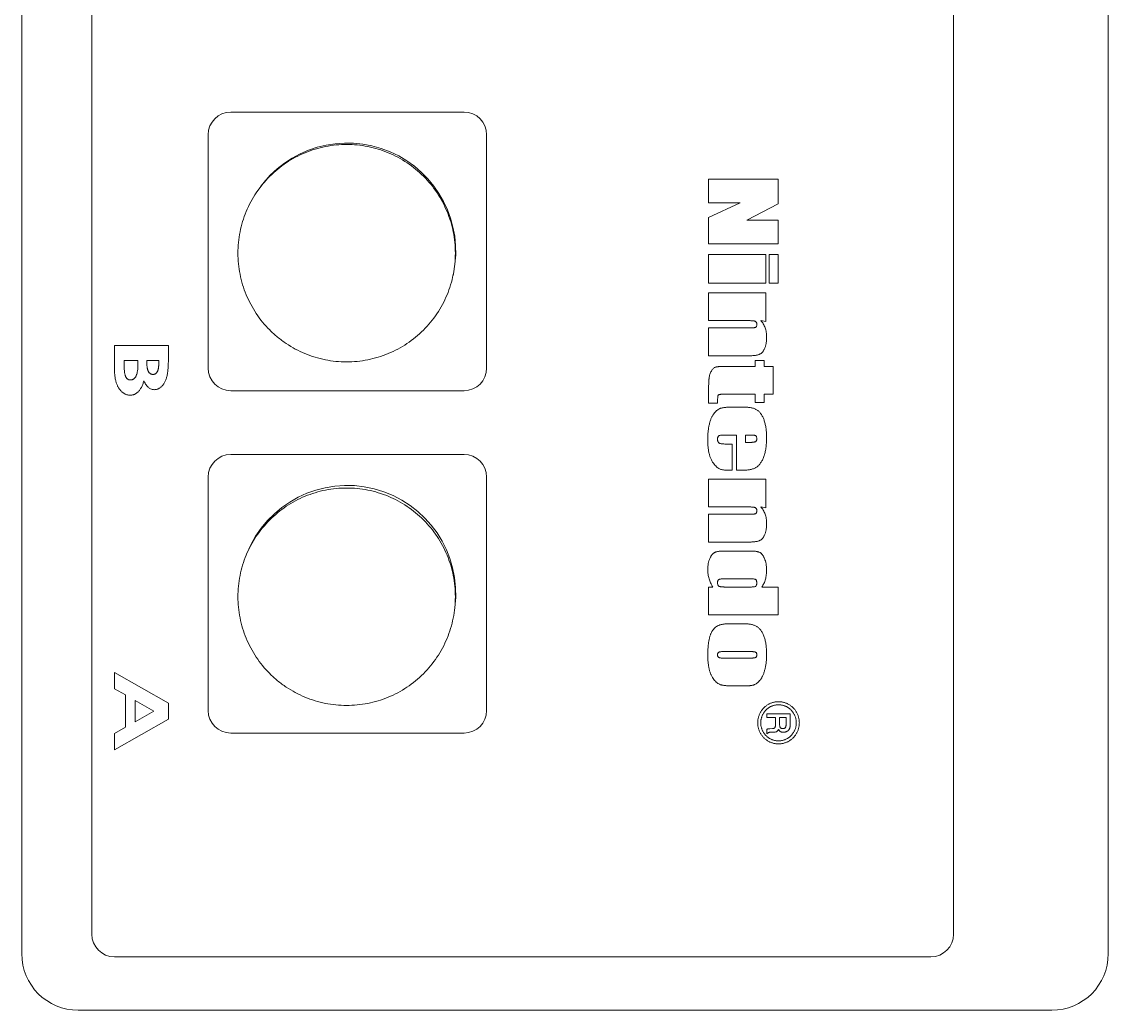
# Model space of a CAD drawing. Header units: millimetres. Extents: x -34 to 49, y -97 to 97.
# Drawn here: x -34.4 to 49, y -97.2 to -21.3 of the extents above; entities that cross this region are included whole.
import ezdxf

# ---------------------------------------------------------------- set-up
doc = ezdxf.new("R2010")
doc.units = ezdxf.units.MM

msp = doc.modelspace()

# ---------------------------------------------------------------- linework, layer by layer
at = {"color": 7, "linetype": 'Continuous', "lineweight": 15}
for p, q in [((-34.377, 92.838), (-34.377, -92.838)), ((49, -92.838), (49, 92.838)), ((-28.998, -91.343), (-28.998, 91.343)), ((37.132, 91.343), (37.132, -91.343)), ((-18.336, -28.276), (-0.437, -28.276)), ((-20.073, -47.913), (-20.073, -30.013)), ((1.3, -30.013), (1.3, -47.913)), ((23.658, -33.428), (18.329, -33.428)), ((18.329, -33.428), (18.329, -35.246)), ((23.658, -35.308), (23.658, -33.428)), ((-16.236, -34.254), (-16.318, -34.373)), ((18.329, -35.246), (20.752, -35.246)), ((20.752, -35.246), (18.329, -36.374)), ((21.258, -36.562), (23.658, -35.308)), ((18.329, -36.374), (18.329, -38.38)), ((23.658, -36.562), (21.258, -36.562)), ((23.658, -38.38), (23.658, -36.562)), ((18.329, -38.38), (23.658, -38.38)), ((22.717, -39.195), (18.329, -39.195)), ((18.329, -39.195), (18.329, -41.389)), ((22.717, -41.389), (22.717, -39.195)), ((23.658, -39.195), (22.968, -39.195)), ((22.968, -39.195), (22.968, -41.389)), ((23.658, -41.389), (23.658, -39.195)), ((-1.283, -40.817), (-1.253, -40.676)), ((18.329, -41.389), (22.717, -41.389)), ((22.968, -41.389), (23.658, -41.389)), ((22.717, -42.142), (18.329, -42.142)), ((18.329, -42.142), (18.329, -44.273)), ((22.717, -44.336), (22.717, -42.142)), ((18.329, -44.273), (21.302, -44.273)), ((21.375, -44.837), (18.329, -44.837)), ((18.329, -44.837), (18.329, -46.969)), ((22.326, -44.273), (22.717, -44.336)), ((-27.261, -46.177), (-27.261, -47.887)), ((-23.125, -46.177), (-27.261, -46.177)), ((-23.125, -47.141), (-23.125, -46.177)), ((-26.518, -47.628), (-26.518, -47.343)), ((-26.518, -47.343), (-25.458, -47.343)), ((-25.458, -47.343), (-25.458, -47.579)), ((-24.769, -47.59), (-24.769, -47.343)), ((-24.769, -47.343), (-23.867, -47.343)), ((-23.867, -47.343), (-23.867, -47.635)), ((18.329, -46.969), (21.393, -46.969)), ((22.592, -47.345), (21.903, -47.345)), ((21.903, -47.345), (21.903, -47.784)), ((22.592, -47.784), (22.592, -47.345)), ((21.903, -47.784), (19.683, -47.784)), ((23.282, -47.784), (22.592, -47.784)), ((23.282, -49.915), (23.282, -47.784)), ((-0.437, -49.65), (-18.336, -49.65)), ((18.329, -49.739), (18.329, -50.605)), ((19.552, -49.915), (21.903, -49.915)), ((21.903, -49.915), (21.903, -50.542)), ((22.592, -50.542), (22.592, -49.915)), ((22.592, -49.915), (23.282, -49.915)), ((18.329, -50.605), (19.019, -50.605)), ((21.903, -50.542), (22.592, -50.542)), ((21.198, -50.918), (19.928, -50.918)), ((19.496, -53.049), (20.461, -53.049)), ((20.461, -53.049), (20.461, -55.745)), ((21.15, -53.049), (21.477, -53.049)), ((21.15, -53.614), (21.15, -53.049)), ((20.147, -53.739), (19.571, -53.739)), ((20.147, -55.745), (20.147, -53.739)), ((21.477, -53.614), (21.15, -53.614)), ((-18.336, -54.543), (-0.437, -54.543)), ((19.828, -55.745), (20.147, -55.745)), ((20.461, -55.745), (21.035, -55.745)), ((-20.073, -74.179), (-20.073, -56.28)), ((1.3, -56.28), (1.3, -74.179)), ((22.717, -56.435), (18.329, -56.435)), ((18.329, -56.435), (18.329, -58.566)), ((22.717, -58.629), (22.717, -56.435)), ((18.329, -58.566), (21.302, -58.566)), ((21.375, -59.13), (18.329, -59.13)), ((18.329, -59.13), (18.329, -61.262)), ((22.326, -58.566), (22.717, -58.629)), ((18.329, -61.262), (21.393, -61.262)), ((-17.123, -62.19), (-17.208, -62.406)), ((21.539, -61.951), (19.501, -61.951)), ((19.458, -64.083), (21.618, -64.083)), ((18.658, -64.71), (18.329, -64.71)), ((18.329, -64.71), (18.329, -66.841)), ((21.618, -64.71), (19.577, -64.71)), ((23.658, -64.71), (22.419, -64.71)), ((23.658, -66.841), (23.658, -64.71)), ((-1.171, -66.511), (-1.141, -66.281)), ((18.329, -66.841), (23.658, -66.841)), ((21.077, -67.531), (19.96, -67.531)), ((19.521, -69.662), (21.513, -69.662)), ((21.513, -70.164), (19.477, -70.164)), ((-27.261, -71.262), (-27.261, -72.511)), ((-23.125, -73.612), (-27.261, -71.262)), ((-27.261, -72.511), (-26.412, -72.991)), ((20.105, -72.295), (21.172, -72.295)), ((-26.412, -72.991), (-26.412, -75.471)), ((-25.67, -75.052), (-25.67, -73.411)), ((-25.67, -73.411), (-24.234, -74.231)), ((-23.125, -74.851), (-23.125, -73.612)), ((-27.261, -77.201), (-23.125, -74.851)), ((-24.234, -74.231), (-25.67, -75.052)), ((22.8, -74.445), (22.8, -74.718)), ((24.592, -74.445), (22.8, -74.445)), ((22.8, -74.718), (23.462, -74.718)), ((23.462, -74.718), (23.462, -75.2)), ((23.774, -75.18), (23.774, -74.718)), ((23.774, -74.718), (24.28, -74.718)), ((24.28, -74.718), (24.28, -75.199)), ((24.592, -75.203), (24.592, -74.445)), ((-26.412, -75.471), (-27.261, -75.951)), ((22.8, -75.615), (22.8, -75.965)), ((23.228, -75.576), (23.033, -75.585)), ((23.085, -75.848), (23.287, -75.848)), ((-27.261, -75.951), (-27.261, -77.201)), ((-0.437, -75.916), (-18.336, -75.916)), ((22.8, -75.965), (22.847, -75.928)), ((35.395, -93.08), (-27.261, -93.08)), ((-30.034, -97.18), (44.657, -97.18))]:
    msp.add_line(p, q, dxfattribs=at)
for centre, radius, start, end in [((-18.336, -30.013), 1.737, 90, 180), ((-0.437, -30.013), 1.737, 0, 90), ((-9.386, -38.963), 8.312, 348.11021, 145.49437), ((-18.336, -47.913), 1.737, 180, 270), ((-0.437, -47.913), 1.737, 270, 0), ((-18.336, -56.28), 1.737, 90, 180), ((-0.437, -56.28), 1.737, 0, 90), ((-9.386, -65.229), 8.312, 352.73249, 158.55042), ((-18.336, -74.179), 1.737, 180, 270), ((-0.437, -74.179), 1.737, 270, 0), ((-27.261, -91.343), 1.737, 180, 270), ((35.395, -91.343), 1.737, 270, 0), ((-30.034, -92.838), 4.343, 180, 270), ((44.657, -92.838), 4.343, 270, 0)]:
    msp.add_arc(centre, radius, start, end, dxfattribs=at)
for points, knots in [([(-1.104, -39.098), (-1.104, -38.547), (-1.158, -38.006), (-1.317, -37.206), (-1.383, -36.942), (-1.541, -36.418), (-1.635, -36.157), (-1.949, -35.4), (-2.205, -34.921), (-2.81, -34.014), (-3.162, -33.585), (-3.932, -32.815), (-4.352, -32.47), (-5.036, -32.013), (-5.273, -31.871), (-5.754, -31.613), (-6.246, -31.381), (-6.758, -31.197), (-7.28, -31.039), (-7.547, -30.972), (-8.355, -30.811), (-8.896, -30.758), (-9.712, -30.757), (-9.985, -30.771), (-10.531, -30.824), (-10.804, -30.865), (-11.606, -31.024), (-12.126, -31.182), (-12.884, -31.495), (-13.134, -31.613), (-13.617, -31.871), (-13.851, -32.011), (-14.528, -32.464), (-14.95, -32.808), (-15.729, -33.587), (-16.075, -34.009), (-16.528, -34.686), (-16.668, -34.919), (-16.926, -35.402), (-17.045, -35.652), (-17.359, -36.41), (-17.517, -36.93), (-17.73, -37.998), (-17.785, -38.551), (-17.785, -39.64), (-17.733, -40.181), (-17.573, -40.987), (-17.506, -41.255), (-17.348, -41.778), (-17.165, -42.29), (-16.933, -42.782), (-16.676, -43.263), (-16.535, -43.5), (-16.077, -44.185), (-15.732, -44.606), (-15.156, -45.183), (-14.954, -45.366), (-14.53, -45.715), (-14.309, -45.88), (-13.628, -46.335), (-13.149, -46.591), (-12.393, -46.905), (-12.133, -46.999), (-11.608, -47.158), (-11.344, -47.225), (-10.544, -47.384), (-10.003, -47.439), (-8.903, -47.44), (-8.359, -47.386), (-7.559, -47.228), (-7.295, -47.162), (-6.772, -47.004), (-6.511, -46.911), (-5.752, -46.597), (-5.273, -46.342), (-4.366, -45.738), (-3.937, -45.386), (-3.166, -44.616), (-2.821, -44.197), (-2.363, -43.514), (-2.221, -43.277), (-1.963, -42.795), (-1.846, -42.549), (-1.534, -41.797), (-1.374, -41.274), (-1.158, -40.195), (-1.104, -39.649), (-1.104, -39.098)], [0, 0, 0, 0, 0.03125, 0.03125, 0.046875, 0.046875, 0.0625, 0.0625, 0.09375, 0.09375, 0.125, 0.125, 0.15625, 0.15625, 0.171875, 0.171875, 0.1875, 0.203125, 0.203125, 0.21875, 0.21875, 0.25, 0.25, 0.265625, 0.265625, 0.28125, 0.28125, 0.3125, 0.3125, 0.328125, 0.328125, 0.34375, 0.34375, 0.375, 0.375, 0.40625, 0.40625, 0.421875, 0.421875, 0.4375, 0.4375, 0.46875, 0.46875, 0.5, 0.5, 0.53125, 0.53125, 0.546875, 0.546875, 0.5625, 0.578125, 0.578125, 0.59375, 0.59375, 0.625, 0.625, 0.640625, 0.640625, 0.65625, 0.65625, 0.6875, 0.6875, 0.703125, 0.703125, 0.71875, 0.71875, 0.75, 0.75, 0.78125, 0.78125, 0.796875, 0.796875, 0.8125, 0.8125, 0.84375, 0.84375, 0.875, 0.875, 0.90625, 0.90625, 0.921875, 0.921875, 0.9375, 0.9375, 0.96875, 0.96875, 1, 1, 1, 1]), ([(22.028, -44.569), (22.027, -44.539), (22.025, -44.484), (22.004, -44.411), (21.967, -44.355), (21.922, -44.324), (21.876, -44.309), (21.829, -44.3), (21.77, -44.291), (21.7, -44.285), (21.618, -44.279), (21.523, -44.275), (21.417, -44.274), (21.342, -44.273), (21.302, -44.273)], [0, 0, 0, 0, 0.099051, 0.180757, 0.250906, 0.318035, 0.35819, 0.41034, 0.476184, 0.554692, 0.646087, 0.750363, 0.868678, 1, 1, 1, 1]), ([(21.375, -44.837), (21.41, -44.837), (21.479, -44.836), (21.576, -44.835), (21.662, -44.832), (21.736, -44.828), (21.8, -44.823), (21.853, -44.814), (21.895, -44.807), (21.935, -44.795), (21.976, -44.769), (22.008, -44.716), (22.026, -44.648), (22.027, -44.597), (22.028, -44.569)], [0, 0, 0, 0, 0.1314535, 0.2497808, 0.3550003, 0.4459447, 0.5239487, 0.589182, 0.6402736, 0.6791978, 0.7438263, 0.8137609, 0.8969817, 1, 1, 1, 1]), ([(22.326, -44.273), (22.362, -44.312), (22.436, -44.389), (22.527, -44.522), (22.607, -44.666), (22.67, -44.823), (22.72, -44.992), (22.754, -45.174), (22.777, -45.368), (22.779, -45.501), (22.78, -45.57)], [0, 0, 0, 0, 0.113015, 0.226604, 0.342136, 0.461339, 0.585837, 0.716628, 0.854188, 1, 1, 1, 1]), ([(22.78, -45.57), (22.779, -45.613), (22.778, -45.698), (22.772, -45.822), (22.759, -45.939), (22.741, -46.051), (22.719, -46.157), (22.69, -46.256), (22.658, -46.35), (22.62, -46.437), (22.578, -46.517), (22.534, -46.591), (22.487, -46.656), (22.438, -46.715), (22.385, -46.765), (22.33, -46.809), (22.272, -46.844), (22.21, -46.874), (22.142, -46.896), (22.065, -46.915), (21.978, -46.932), (21.881, -46.945), (21.774, -46.956), (21.656, -46.964), (21.528, -46.967), (21.439, -46.968), (21.393, -46.969)], [0, 0, 0, 0, 0.055586, 0.109133, 0.159948, 0.208536, 0.254611, 0.299255, 0.341593, 0.382501, 0.421482, 0.458304, 0.493002, 0.52556, 0.55683, 0.586813, 0.61591, 0.644345, 0.674566, 0.708466, 0.746612, 0.788705, 0.834826, 0.885458, 0.940634, 1, 1, 1, 1]), ([(-23.125, -47.141), (-23.125, -47.209), (-23.125, -47.339), (-23.129, -47.528), (-23.135, -47.702), (-23.142, -47.863), (-23.153, -48.009), (-23.165, -48.141), (-23.179, -48.26), (-23.192, -48.333), (-23.198, -48.368)], [0, 0, 0, 0, 0.164936, 0.31779, 0.459914, 0.589984, 0.709462, 0.817647, 0.914006, 1, 1, 1, 1]), ([(-26.064, -49.995), (-26.092, -49.994), (-26.149, -49.992), (-26.233, -49.979), (-26.315, -49.959), (-26.395, -49.929), (-26.474, -49.893), (-26.55, -49.845), (-26.625, -49.791), (-26.696, -49.729), (-26.765, -49.661), (-26.829, -49.587), (-26.889, -49.508), (-26.945, -49.426), (-26.995, -49.337), (-27.042, -49.244), (-27.084, -49.146), (-27.121, -49.043), (-27.155, -48.932), (-27.183, -48.812), (-27.208, -48.682), (-27.226, -48.542), (-27.242, -48.393), (-27.253, -48.233), (-27.259, -48.063), (-27.26, -47.947), (-27.261, -47.887)], [0, 0, 0, 0, 0.031801, 0.06329, 0.094779, 0.126291, 0.158708, 0.19166, 0.225896, 0.261319, 0.297518, 0.334014, 0.370529, 0.407649, 0.445633, 0.484249, 0.523609, 0.56429, 0.60712, 0.652749, 0.702042, 0.754335, 0.81046, 0.870114, 0.933073, 1, 1, 1, 1]), ([(-26.518, -47.628), (-26.518, -47.685), (-26.518, -47.793), (-26.512, -47.949), (-26.502, -48.089), (-26.489, -48.216), (-26.472, -48.329), (-26.451, -48.426), (-26.427, -48.51), (-26.398, -48.58), (-26.364, -48.639), (-26.328, -48.69), (-26.288, -48.733), (-26.244, -48.767), (-26.197, -48.795), (-26.146, -48.814), (-26.091, -48.826), (-26.054, -48.827), (-26.035, -48.828)], [0, 0, 0, 0, 0.1187916, 0.2272234, 0.3259738, 0.4151121, 0.4942778, 0.5642922, 0.6247878, 0.6769828, 0.723699, 0.766472, 0.8070537, 0.846238, 0.8836109, 0.921386, 0.9599136, 1, 1, 1, 1]), ([(-26.035, -48.828), (-26.013, -48.828), (-25.97, -48.826), (-25.908, -48.811), (-25.849, -48.789), (-25.794, -48.757), (-25.743, -48.716), (-25.695, -48.665), (-25.651, -48.606), (-25.611, -48.538), (-25.574, -48.459), (-25.543, -48.368), (-25.516, -48.266), (-25.495, -48.152), (-25.478, -48.026), (-25.467, -47.887), (-25.459, -47.737), (-25.458, -47.633), (-25.458, -47.579)], [0, 0, 0, 0, 0.043151, 0.084541, 0.12544, 0.166956, 0.209609, 0.254723, 0.303021, 0.355094, 0.411672, 0.474598, 0.543881, 0.619896, 0.703542, 0.794898, 0.893688, 1, 1, 1, 1]), ([(-24.769, -47.59), (-24.768, -47.624), (-24.768, -47.688), (-24.762, -47.782), (-24.752, -47.868), (-24.738, -47.948), (-24.721, -48.022), (-24.699, -48.089), (-24.674, -48.149), (-24.645, -48.203), (-24.613, -48.25), (-24.577, -48.292), (-24.537, -48.325), (-24.497, -48.355), (-24.452, -48.377), (-24.405, -48.393), (-24.355, -48.402), (-24.32, -48.403), (-24.303, -48.404)], [0, 0, 0, 0, 0.095717, 0.184475, 0.268065, 0.345176, 0.417503, 0.484036, 0.546765, 0.604461, 0.659087, 0.71065, 0.759981, 0.807608, 0.854301, 0.901823, 0.95007, 1, 1, 1, 1]), ([(-24.303, -48.404), (-24.287, -48.403), (-24.255, -48.402), (-24.208, -48.394), (-24.164, -48.378), (-24.122, -48.358), (-24.084, -48.329), (-24.047, -48.297), (-24.014, -48.258), (-23.983, -48.213), (-23.956, -48.162), (-23.932, -48.105), (-23.911, -48.042), (-23.895, -47.972), (-23.883, -47.897), (-23.874, -47.815), (-23.868, -47.727), (-23.867, -47.666), (-23.867, -47.635)], [0, 0, 0, 0, 0.049683, 0.097475, 0.143707, 0.190672, 0.238236, 0.287633, 0.339485, 0.394481, 0.452749, 0.514858, 0.582075, 0.654621, 0.732106, 0.814958, 0.904208, 1, 1, 1, 1]), ([(18.329, -49.739), (18.33, -49.68), (18.33, -49.566), (18.331, -49.402), (18.334, -49.252), (18.339, -49.114), (18.343, -48.99), (18.349, -48.879), (18.357, -48.781), (18.368, -48.669), (18.389, -48.541), (18.426, -48.398), (18.477, -48.264), (18.537, -48.14), (18.608, -48.034), (18.682, -47.945), (18.765, -47.881), (18.84, -47.843), (18.91, -47.826), (18.977, -47.814), (19.058, -47.805), (19.155, -47.798), (19.266, -47.79), (19.391, -47.787), (19.532, -47.784), (19.631, -47.784), (19.683, -47.784)], [0, 0, 0, 0, 0.061032, 0.117344, 0.168943, 0.216517, 0.259373, 0.297529, 0.331356, 0.360848, 0.413842, 0.464712, 0.513688, 0.56149, 0.606005, 0.645433, 0.680774, 0.713349, 0.731833, 0.754784, 0.782973, 0.816464, 0.854639, 0.89782, 0.946386, 1, 1, 1, 1]), ([(-25.001, -48.904), (-25.015, -48.949), (-25.044, -49.038), (-25.092, -49.166), (-25.143, -49.284), (-25.196, -49.392), (-25.253, -49.491), (-25.311, -49.581), (-25.374, -49.661), (-25.438, -49.732), (-25.506, -49.794), (-25.576, -49.848), (-25.651, -49.893), (-25.727, -49.931), (-25.807, -49.959), (-25.89, -49.98), (-25.976, -49.992), (-26.034, -49.994), (-26.064, -49.995)], [0, 0, 0, 0, 0.08779, 0.170852, 0.248861, 0.322677, 0.391858, 0.457096, 0.518587, 0.576818, 0.632197, 0.686208, 0.738754, 0.790449, 0.841854, 0.893394, 0.945932, 1, 1, 1, 1]), ([(-24.203, -49.571), (-24.242, -49.569), (-24.319, -49.565), (-24.432, -49.535), (-24.539, -49.484), (-24.641, -49.414), (-24.737, -49.321), (-24.83, -49.204), (-24.919, -49.063), (-24.972, -48.959), (-25.001, -48.904)], [0, 0, 0, 0, 0.105821, 0.210123, 0.315904, 0.426408, 0.545736, 0.680171, 0.831215, 1, 1, 1, 1]), ([(-23.198, -48.368), (-23.207, -48.413), (-23.224, -48.501), (-23.257, -48.629), (-23.295, -48.749), (-23.338, -48.862), (-23.387, -48.969), (-23.442, -49.068), (-23.502, -49.16), (-23.566, -49.245), (-23.634, -49.321), (-23.706, -49.388), (-23.782, -49.444), (-23.86, -49.491), (-23.941, -49.527), (-24.026, -49.551), (-24.114, -49.568), (-24.173, -49.57), (-24.203, -49.571)], [0, 0, 0, 0, 0.08054, 0.158051, 0.232158, 0.303089, 0.37175, 0.438467, 0.502921, 0.565474, 0.625837, 0.683414, 0.738073, 0.791376, 0.84351, 0.894838, 0.94682, 1, 1, 1, 1]), ([(19.552, -49.915), (19.517, -49.915), (19.453, -49.915), (19.363, -49.919), (19.284, -49.925), (19.217, -49.933), (19.162, -49.941), (19.12, -49.954), (19.088, -49.968), (19.066, -49.988), (19.054, -50.018), (19.045, -50.059), (19.037, -50.115), (19.031, -50.184), (19.025, -50.269), (19.021, -50.367), (19.02, -50.481), (19.019, -50.562), (19.019, -50.605)], [0, 0, 0, 0, 0.091929, 0.172549, 0.242784, 0.302727, 0.352529, 0.391857, 0.422007, 0.44492, 0.46999, 0.507788, 0.557313, 0.619773, 0.695247, 0.783739, 0.885309, 1, 1, 1, 1]), ([(18.267, -53.391), (18.268, -53.284), (18.271, -53.074), (18.294, -52.77), (18.331, -52.485), (18.376, -52.261), (18.418, -52.092), (18.454, -51.976), (18.49, -51.866), (18.531, -51.763), (18.573, -51.666), (18.619, -51.578), (18.667, -51.495), (18.736, -51.398), (18.824, -51.29), (18.939, -51.18), (19.059, -51.091), (19.165, -51.034), (19.256, -51), (19.331, -50.977), (19.413, -50.959), (19.502, -50.945), (19.598, -50.933), (19.702, -50.924), (19.813, -50.919), (19.889, -50.918), (19.928, -50.918)], [0, 0, 0, 0, 0.094487, 0.183465, 0.267506, 0.346321, 0.383809, 0.419397, 0.45325, 0.485516, 0.516265, 0.545582, 0.573171, 0.599692, 0.649499, 0.695455, 0.738851, 0.779952, 0.801058, 0.823786, 0.848159, 0.874558, 0.902819, 0.93327, 0.965646, 1, 1, 1, 1]), ([(21.198, -50.918), (21.245, -50.919), (21.335, -50.92), (21.467, -50.933), (21.591, -50.95), (21.707, -50.978), (21.817, -51.012), (21.918, -51.054), (22.013, -51.103), (22.099, -51.162), (22.181, -51.228), (22.256, -51.305), (22.327, -51.39), (22.392, -51.487), (22.453, -51.592), (22.509, -51.707), (22.56, -51.832), (22.606, -51.966), (22.646, -52.107), (22.683, -52.254), (22.713, -52.407), (22.737, -52.565), (22.757, -52.728), (22.771, -52.895), (22.778, -53.069), (22.78, -53.186), (22.78, -53.245)], [0, 0, 0, 0, 0.0433502, 0.0844056, 0.1235925, 0.1606015, 0.1961185, 0.2304611, 0.2632217, 0.295553, 0.3278671, 0.3613141, 0.3957758, 0.4320028, 0.4697406, 0.5094563, 0.5513347, 0.5955338, 0.6416011, 0.6887474, 0.7372836, 0.7870035, 0.8380268, 0.8903841, 0.9444529, 1, 1, 1, 1]), ([(19.496, -53.049), (19.45, -53.05), (19.367, -53.051), (19.255, -53.062), (19.17, -53.081), (19.106, -53.108), (19.065, -53.153), (19.036, -53.21), (19.022, -53.281), (19.02, -53.332), (19.019, -53.36)], [0, 0, 0, 0, 0.206248, 0.372401, 0.501841, 0.596012, 0.67875, 0.76899, 0.875407, 1, 1, 1, 1]), ([(19.019, -53.36), (19.02, -53.395), (19.022, -53.459), (19.043, -53.546), (19.078, -53.615), (19.132, -53.668), (19.209, -53.7), (19.307, -53.725), (19.431, -53.736), (19.522, -53.738), (19.571, -53.739)], [0, 0, 0, 0, 0.132396, 0.244237, 0.33903, 0.427174, 0.52641, 0.652459, 0.81046, 1, 1, 1, 1]), ([(22.78, -53.245), (22.78, -53.318), (22.779, -53.459), (22.769, -53.665), (22.752, -53.863), (22.729, -54.05), (22.7, -54.229), (22.664, -54.397), (22.62, -54.555), (22.572, -54.704), (22.517, -54.843), (22.458, -54.971), (22.395, -55.088), (22.327, -55.195), (22.256, -55.291), (22.179, -55.376), (22.099, -55.451), (22.012, -55.514), (21.92, -55.57), (21.819, -55.617), (21.71, -55.656), (21.592, -55.69), (21.465, -55.715), (21.329, -55.732), (21.185, -55.743), (21.086, -55.744), (21.035, -55.745)], [0, 0, 0, 0, 0.061883, 0.121027, 0.177506, 0.231682, 0.283051, 0.332311, 0.379042, 0.423844, 0.466582, 0.506671, 0.544882, 0.580765, 0.61498, 0.647487, 0.678791, 0.709031, 0.739426, 0.770989, 0.804025, 0.838946, 0.875791, 0.915034, 0.956307, 1, 1, 1, 1]), ([(22.028, -53.346), (22.027, -53.316), (22.027, -53.261), (22.01, -53.188), (21.985, -53.131), (21.949, -53.099), (21.913, -53.085), (21.877, -53.076), (21.833, -53.067), (21.78, -53.06), (21.717, -53.056), (21.645, -53.052), (21.564, -53.05), (21.507, -53.05), (21.477, -53.049)], [0, 0, 0, 0, 0.122643, 0.221344, 0.300847, 0.36898, 0.407372, 0.456573, 0.517004, 0.588708, 0.673243, 0.770831, 0.878844, 1, 1, 1, 1]), ([(21.477, -53.614), (21.505, -53.613), (21.558, -53.613), (21.634, -53.612), (21.701, -53.606), (21.761, -53.602), (21.813, -53.594), (21.858, -53.586), (21.895, -53.575), (21.934, -53.558), (21.974, -53.53), (22.006, -53.48), (22.026, -53.418), (22.027, -53.371), (22.028, -53.346)], [0, 0, 0, 0, 0.1181245, 0.2251602, 0.3212943, 0.4063444, 0.4808277, 0.5459615, 0.5996009, 0.6450348, 0.7245221, 0.8035343, 0.8940615, 1, 1, 1, 1]), ([(19.828, -55.745), (19.765, -55.744), (19.647, -55.743), (19.481, -55.728), (19.338, -55.703), (19.212, -55.668), (19.097, -55.61), (18.984, -55.528), (18.868, -55.418), (18.749, -55.285), (18.635, -55.128), (18.535, -54.948), (18.452, -54.749), (18.395, -54.569), (18.358, -54.415), (18.334, -54.29), (18.312, -54.158), (18.296, -54.019), (18.282, -53.872), (18.274, -53.718), (18.267, -53.557), (18.267, -53.447), (18.267, -53.391)], [0, 0, 0, 0, 0.0584597, 0.110129, 0.1549671, 0.1936837, 0.2313893, 0.2743794, 0.323704, 0.3799705, 0.4407943, 0.5038828, 0.5709868, 0.6418374, 0.6794138, 0.7188112, 0.7604437, 0.8039735, 0.8498281, 0.8976933, 0.9476441, 1, 1, 1, 1]), ([(-1.104, -65.456), (-1.104, -64.905), (-1.158, -64.363), (-1.317, -63.563), (-1.383, -63.299), (-1.541, -62.775), (-1.635, -62.515), (-1.949, -61.757), (-2.205, -61.278), (-2.81, -60.371), (-3.162, -59.942), (-3.932, -59.173), (-4.352, -58.827), (-5.036, -58.37), (-5.273, -58.228), (-5.754, -57.971), (-6.246, -57.738), (-6.758, -57.555), (-7.28, -57.396), (-7.547, -57.329), (-8.355, -57.168), (-8.896, -57.115), (-9.712, -57.115), (-9.985, -57.128), (-10.531, -57.182), (-10.804, -57.222), (-11.606, -57.382), (-12.126, -57.539), (-12.884, -57.852), (-13.134, -57.97), (-13.617, -58.228), (-13.851, -58.369), (-14.528, -58.821), (-14.95, -59.166), (-15.729, -59.944), (-16.075, -60.366), (-16.528, -61.044), (-16.668, -61.277), (-16.926, -61.759), (-17.045, -62.009), (-17.359, -62.767), (-17.517, -63.287), (-17.73, -64.356), (-17.785, -64.909), (-17.785, -65.997), (-17.733, -66.538), (-17.573, -67.345), (-17.506, -67.613), (-17.348, -68.136), (-17.165, -68.648), (-16.933, -69.14), (-16.676, -69.621), (-16.535, -69.857), (-16.077, -70.543), (-15.732, -70.963), (-15.156, -71.54), (-14.954, -71.724), (-14.53, -72.073), (-14.309, -72.237), (-13.628, -72.692), (-13.149, -72.949), (-12.393, -73.263), (-12.133, -73.356), (-11.608, -73.516), (-11.344, -73.582), (-10.544, -73.742), (-10.003, -73.796), (-8.903, -73.797), (-8.359, -73.744), (-7.559, -73.585), (-7.295, -73.52), (-6.772, -73.362), (-6.511, -73.269), (-5.752, -72.955), (-5.273, -72.699), (-4.366, -72.095), (-3.937, -71.743), (-3.166, -70.974), (-2.821, -70.554), (-2.363, -69.872), (-2.221, -69.635), (-1.963, -69.153), (-1.846, -68.907), (-1.534, -68.154), (-1.374, -67.631), (-1.158, -66.552), (-1.104, -66.007), (-1.104, -65.456)], [0, 0, 0, 0, 0.03125, 0.03125, 0.046875, 0.046875, 0.0625, 0.0625, 0.09375, 0.09375, 0.125, 0.125, 0.15625, 0.15625, 0.171875, 0.171875, 0.1875, 0.203125, 0.203125, 0.21875, 0.21875, 0.25, 0.25, 0.265625, 0.265625, 0.28125, 0.28125, 0.3125, 0.3125, 0.328125, 0.328125, 0.34375, 0.34375, 0.375, 0.375, 0.40625, 0.40625, 0.421875, 0.421875, 0.4375, 0.4375, 0.46875, 0.46875, 0.5, 0.5, 0.53125, 0.53125, 0.546875, 0.546875, 0.5625, 0.578125, 0.578125, 0.59375, 0.59375, 0.625, 0.625, 0.640625, 0.640625, 0.65625, 0.65625, 0.6875, 0.6875, 0.703125, 0.703125, 0.71875, 0.71875, 0.75, 0.75, 0.78125, 0.78125, 0.796875, 0.796875, 0.8125, 0.8125, 0.84375, 0.84375, 0.875, 0.875, 0.90625, 0.90625, 0.921875, 0.921875, 0.9375, 0.9375, 0.96875, 0.96875, 1, 1, 1, 1]), ([(22.028, -58.862), (22.027, -58.832), (22.025, -58.778), (22.004, -58.704), (21.967, -58.648), (21.922, -58.617), (21.876, -58.603), (21.829, -58.593), (21.77, -58.585), (21.7, -58.578), (21.618, -58.572), (21.523, -58.569), (21.417, -58.567), (21.342, -58.566), (21.302, -58.566)], [0, 0, 0, 0, 0.099051, 0.180757, 0.250906, 0.318035, 0.35819, 0.41034, 0.476184, 0.554692, 0.646087, 0.750363, 0.868678, 1, 1, 1, 1]), ([(21.375, -59.13), (21.41, -59.13), (21.479, -59.13), (21.576, -59.128), (21.662, -59.125), (21.736, -59.121), (21.8, -59.116), (21.853, -59.107), (21.895, -59.101), (21.935, -59.088), (21.976, -59.062), (22.008, -59.009), (22.026, -58.941), (22.027, -58.89), (22.028, -58.862)], [0, 0, 0, 0, 0.131453, 0.249781, 0.355, 0.445945, 0.523949, 0.589182, 0.640274, 0.679198, 0.743826, 0.813761, 0.896982, 1, 1, 1, 1]), ([(22.326, -58.566), (22.362, -58.605), (22.436, -58.682), (22.527, -58.815), (22.607, -58.959), (22.67, -59.116), (22.72, -59.285), (22.754, -59.467), (22.777, -59.661), (22.779, -59.794), (22.78, -59.863)], [0, 0, 0, 0, 0.113015, 0.226604, 0.342136, 0.461339, 0.585837, 0.716628, 0.854188, 1, 1, 1, 1]), ([(22.78, -59.863), (22.779, -59.906), (22.778, -59.991), (22.772, -60.115), (22.759, -60.233), (22.741, -60.344), (22.719, -60.45), (22.69, -60.549), (22.658, -60.643), (22.62, -60.73), (22.578, -60.81), (22.534, -60.884), (22.487, -60.949), (22.438, -61.008), (22.385, -61.058), (22.33, -61.102), (22.272, -61.137), (22.21, -61.167), (22.142, -61.189), (22.065, -61.209), (21.978, -61.225), (21.881, -61.238), (21.774, -61.249), (21.656, -61.257), (21.528, -61.26), (21.439, -61.261), (21.393, -61.262)], [0, 0, 0, 0, 0.055586, 0.109133, 0.159948, 0.208536, 0.254611, 0.299255, 0.341593, 0.382501, 0.421482, 0.458304, 0.493002, 0.52556, 0.55683, 0.586813, 0.61591, 0.644345, 0.674566, 0.708466, 0.746612, 0.788705, 0.834826, 0.885458, 0.940634, 1, 1, 1, 1]), ([(18.267, -63.37), (18.268, -63.29), (18.271, -63.136), (18.304, -62.914), (18.352, -62.707), (18.413, -62.548), (18.469, -62.432), (18.511, -62.353), (18.557, -62.283), (18.602, -62.221), (18.649, -62.166), (18.7, -62.121), (18.75, -62.082), (18.805, -62.051), (18.864, -62.028), (18.93, -62.008), (19.005, -61.99), (19.088, -61.976), (19.179, -61.965), (19.279, -61.957), (19.387, -61.953), (19.462, -61.952), (19.501, -61.951)], [0, 0, 0, 0, 0.108732, 0.210779, 0.30696, 0.399212, 0.442806, 0.483625, 0.521447, 0.556947, 0.589584, 0.620289, 0.649349, 0.676577, 0.705053, 0.736444, 0.771362, 0.809951, 0.851819, 0.897561, 0.94679, 1, 1, 1, 1]), ([(21.539, -61.951), (21.58, -61.952), (21.657, -61.953), (21.769, -61.957), (21.872, -61.965), (21.966, -61.975), (22.05, -61.99), (22.126, -62.008), (22.192, -62.028), (22.251, -62.052), (22.305, -62.082), (22.355, -62.121), (22.404, -62.167), (22.451, -62.222), (22.497, -62.285), (22.54, -62.356), (22.582, -62.436), (22.636, -62.554), (22.695, -62.716), (22.744, -62.927), (22.775, -63.156), (22.778, -63.314), (22.78, -63.396)], [0, 0, 0, 0, 0.054536, 0.104715, 0.151023, 0.193078, 0.231467, 0.266241, 0.297537, 0.32514, 0.351921, 0.380154, 0.410331, 0.442765, 0.477068, 0.514779, 0.555107, 0.598198, 0.689869, 0.786611, 0.889975, 1, 1, 1, 1]), ([(18.658, -64.71), (18.627, -64.659), (18.564, -64.558), (18.485, -64.399), (18.417, -64.238), (18.363, -64.071), (18.319, -63.902), (18.289, -63.728), (18.27, -63.55), (18.268, -63.43), (18.267, -63.37)], [0, 0, 0, 0, 0.126602, 0.251293, 0.375028, 0.498203, 0.621704, 0.746026, 0.87194, 1, 1, 1, 1]), ([(19.458, -64.083), (19.416, -64.083), (19.342, -64.084), (19.241, -64.096), (19.163, -64.113), (19.103, -64.139), (19.062, -64.181), (19.038, -64.236), (19.02, -64.303), (19.019, -64.352), (19.019, -64.379)], [0, 0, 0, 0, 0.198509, 0.360233, 0.48818, 0.58466, 0.670403, 0.763362, 0.872209, 1, 1, 1, 1]), ([(22.028, -64.393), (22.027, -64.365), (22.026, -64.314), (22.012, -64.243), (21.99, -64.187), (21.954, -64.142), (21.898, -64.115), (21.825, -64.095), (21.729, -64.085), (21.658, -64.083), (21.618, -64.083)], [0, 0, 0, 0, 0.138269, 0.252848, 0.350639, 0.434901, 0.526881, 0.648803, 0.805681, 1, 1, 1, 1]), ([(22.78, -63.396), (22.779, -63.46), (22.777, -63.586), (22.76, -63.77), (22.731, -63.946), (22.693, -64.114), (22.641, -64.275), (22.58, -64.428), (22.507, -64.574), (22.448, -64.664), (22.419, -64.71)], [0, 0, 0, 0, 0.138886, 0.272584, 0.401017, 0.525401, 0.646581, 0.765741, 0.883256, 1, 1, 1, 1]), ([(19.019, -64.379), (19.02, -64.409), (19.021, -64.465), (19.038, -64.541), (19.068, -64.602), (19.105, -64.64), (19.143, -64.66), (19.18, -64.674), (19.225, -64.684), (19.279, -64.694), (19.342, -64.7), (19.412, -64.707), (19.492, -64.709), (19.548, -64.709), (19.577, -64.71)], [0, 0, 0, 0, 0.119409, 0.219482, 0.304291, 0.380396, 0.422835, 0.473523, 0.534125, 0.605752, 0.688245, 0.780818, 0.884675, 1, 1, 1, 1]), ([(21.618, -64.71), (21.656, -64.709), (21.724, -64.708), (21.816, -64.697), (21.888, -64.677), (21.945, -64.65), (21.985, -64.606), (22.011, -64.548), (22.026, -64.476), (22.027, -64.422), (22.028, -64.393)], [0, 0, 0, 0, 0.182746, 0.332972, 0.454665, 0.550694, 0.637988, 0.739031, 0.857193, 1, 1, 1, 1]), ([(18.267, -69.933), (18.267, -69.877), (18.268, -69.766), (18.271, -69.604), (18.28, -69.448), (18.29, -69.299), (18.304, -69.156), (18.32, -69.02), (18.34, -68.89), (18.363, -68.767), (18.387, -68.65), (18.418, -68.541), (18.448, -68.438), (18.483, -68.341), (18.522, -68.252), (18.563, -68.168), (18.607, -68.092), (18.669, -68), (18.754, -67.898), (18.869, -67.793), (18.993, -67.707), (19.106, -67.65), (19.204, -67.615), (19.287, -67.593), (19.378, -67.573), (19.478, -67.558), (19.586, -67.545), (19.703, -67.537), (19.829, -67.532), (19.915, -67.531), (19.96, -67.531)], [0, 0, 0, 0, 0.049328, 0.096671, 0.142061, 0.185512, 0.227329, 0.267256, 0.30532, 0.341838, 0.376567, 0.40935, 0.440647, 0.470681, 0.498909, 0.525941, 0.551615, 0.57605, 0.622595, 0.667397, 0.711053, 0.754405, 0.777132, 0.801963, 0.829085, 0.858522, 0.890103, 0.924413, 0.960935, 1, 1, 1, 1]), ([(21.077, -67.531), (21.126, -67.531), (21.222, -67.532), (21.362, -67.542), (21.493, -67.558), (21.616, -67.581), (21.73, -67.609), (21.837, -67.644), (21.935, -67.686), (22.026, -67.735), (22.11, -67.793), (22.19, -67.859), (22.264, -67.938), (22.336, -68.024), (22.401, -68.124), (22.465, -68.231), (22.522, -68.35), (22.576, -68.479), (22.623, -68.618), (22.665, -68.766), (22.702, -68.923), (22.73, -69.09), (22.752, -69.266), (22.769, -69.451), (22.779, -69.646), (22.78, -69.778), (22.78, -69.846)], [0, 0, 0, 0, 0.044667, 0.086767, 0.126715, 0.164304, 0.199953, 0.233622, 0.265815, 0.296381, 0.326815, 0.358093, 0.390513, 0.424556, 0.460155, 0.497793, 0.537606, 0.579625, 0.624051, 0.670485, 0.719053, 0.770056, 0.823724, 0.879846, 0.938478, 1, 1, 1, 1]), ([(20.105, -72.295), (20.058, -72.295), (19.966, -72.295), (19.834, -72.289), (19.711, -72.284), (19.599, -72.272), (19.496, -72.26), (19.402, -72.245), (19.319, -72.225), (19.22, -72.197), (19.103, -72.146), (18.972, -72.058), (18.846, -71.944), (18.726, -71.805), (18.613, -71.643), (18.519, -71.457), (18.439, -71.25), (18.375, -71.022), (18.327, -70.775), (18.292, -70.51), (18.27, -70.228), (18.268, -70.033), (18.267, -69.933)], [0, 0, 0, 0, 0.040707, 0.078632, 0.113778, 0.14621, 0.175912, 0.202957, 0.227471, 0.249413, 0.291657, 0.336428, 0.384547, 0.437471, 0.494003, 0.553392, 0.616681, 0.684395, 0.756519, 0.832987, 0.914073, 1, 1, 1, 1]), ([(19.521, -69.662), (19.474, -69.662), (19.387, -69.663), (19.271, -69.673), (19.182, -69.686), (19.115, -69.708), (19.069, -69.743), (19.039, -69.789), (19.021, -69.847), (19.02, -69.89), (19.019, -69.913)], [0, 0, 0, 0, 0.221294, 0.400752, 0.540768, 0.640979, 0.720994, 0.802951, 0.893533, 1, 1, 1, 1]), ([(19.019, -69.913), (19.02, -69.936), (19.022, -69.979), (19.036, -70.039), (19.065, -70.084), (19.106, -70.12), (19.168, -70.14), (19.249, -70.154), (19.355, -70.162), (19.434, -70.163), (19.477, -70.164)], [0, 0, 0, 0, 0.1148771, 0.213435, 0.2975192, 0.3776137, 0.4761188, 0.6123985, 0.7855174, 1, 1, 1, 1]), ([(22.78, -69.846), (22.78, -69.903), (22.779, -70.016), (22.773, -70.181), (22.762, -70.341), (22.748, -70.495), (22.729, -70.642), (22.707, -70.783), (22.68, -70.917), (22.648, -71.045), (22.614, -71.167), (22.577, -71.282), (22.538, -71.39), (22.496, -71.49), (22.452, -71.584), (22.404, -71.67), (22.355, -71.749), (22.287, -71.842), (22.198, -71.944), (22.09, -72.051), (21.978, -72.134), (21.88, -72.188), (21.798, -72.219), (21.73, -72.239), (21.656, -72.257), (21.573, -72.27), (21.483, -72.282), (21.386, -72.29), (21.281, -72.293), (21.209, -72.295), (21.172, -72.295)], [0, 0, 0, 0, 0.051201, 0.100675, 0.148471, 0.194612, 0.238847, 0.28122, 0.322416, 0.361869, 0.399563, 0.435553, 0.469796, 0.50245, 0.533204, 0.562274, 0.590277, 0.616669, 0.666045, 0.711151, 0.752579, 0.790801, 0.810251, 0.831352, 0.854202, 0.879116, 0.906259, 0.935317, 0.966643, 1, 1, 1, 1]), ([(22.028, -69.917), (22.027, -69.894), (22.024, -69.85), (22.01, -69.79), (21.98, -69.745), (21.947, -69.715), (21.912, -69.7), (21.878, -69.689), (21.836, -69.681), (21.787, -69.674), (21.729, -69.668), (21.664, -69.665), (21.591, -69.663), (21.54, -69.662), (21.513, -69.662)], [0, 0, 0, 0, 0.104904, 0.194905, 0.273723, 0.348938, 0.391098, 0.445112, 0.508351, 0.584141, 0.669988, 0.768805, 0.877793, 1, 1, 1, 1]), ([(21.513, -70.164), (21.54, -70.163), (21.591, -70.163), (21.664, -70.161), (21.729, -70.157), (21.787, -70.153), (21.836, -70.146), (21.878, -70.138), (21.912, -70.129), (21.947, -70.115), (21.981, -70.088), (22.01, -70.043), (22.025, -69.984), (22.027, -69.94), (22.028, -69.917)], [0, 0, 0, 0, 0.122872, 0.232452, 0.331807, 0.417982, 0.494184, 0.557473, 0.611356, 0.653146, 0.725981, 0.803988, 0.893051, 1, 1, 1, 1]), ([(22.098, -75.129), (22.099, -75.093), (22.101, -75.022), (22.11, -74.917), (22.128, -74.813), (22.15, -74.711), (22.181, -74.611), (22.217, -74.512), (22.262, -74.416), (22.311, -74.321), (22.367, -74.229), (22.428, -74.142), (22.495, -74.061), (22.565, -73.984), (22.641, -73.912), (22.722, -73.845), (22.807, -73.782), (22.897, -73.726), (22.99, -73.676), (23.085, -73.631), (23.182, -73.594), (23.281, -73.563), (23.381, -73.539), (23.483, -73.522), (23.587, -73.513), (23.656, -73.511), (23.691, -73.51)], [0, 0, 0, 0, 0.042297, 0.084265, 0.125884, 0.167255, 0.208671, 0.250401, 0.292563, 0.335135, 0.377847, 0.4198, 0.461525, 0.502896, 0.544244, 0.58575, 0.627592, 0.669815, 0.711861, 0.753466, 0.794603, 0.835557, 0.876277, 0.91718, 0.958427, 1, 1, 1, 1]), ([(23.692, -73.744), (23.662, -73.745), (23.602, -73.746), (23.513, -73.754), (23.426, -73.769), (23.34, -73.789), (23.256, -73.816), (23.173, -73.847), (23.092, -73.885), (23.012, -73.928), (22.936, -73.977), (22.863, -74.029), (22.794, -74.086), (22.73, -74.149), (22.67, -74.215), (22.613, -74.285), (22.561, -74.36), (22.514, -74.439), (22.471, -74.521), (22.434, -74.604), (22.402, -74.689), (22.377, -74.775), (22.356, -74.862), (22.343, -74.951), (22.334, -75.041), (22.333, -75.102), (22.332, -75.132)], [0, 0, 0, 0, 0.0417807, 0.0831623, 0.1240727, 0.164655, 0.2054368, 0.2465172, 0.2879189, 0.3299589, 0.3720689, 0.4134937, 0.4549646, 0.4962662, 0.5376026, 0.579154, 0.6214987, 0.6642726, 0.7071776, 0.7492317, 0.7911038, 0.8328835, 0.8742901, 0.915712, 0.9576553, 1, 1, 1, 1]), ([(23.691, -73.51), (23.726, -73.511), (23.797, -73.513), (23.901, -73.522), (24.004, -73.539), (24.105, -73.563), (24.204, -73.594), (24.303, -73.631), (24.398, -73.676), (24.492, -73.726), (24.583, -73.782), (24.669, -73.845), (24.751, -73.911), (24.827, -73.983), (24.898, -74.06), (24.964, -74.142), (25.025, -74.229), (25.081, -74.319), (25.131, -74.414), (25.175, -74.511), (25.212, -74.61), (25.241, -74.71), (25.265, -74.812), (25.281, -74.916), (25.292, -75.022), (25.293, -75.093), (25.294, -75.129)], [0, 0, 0, 0, 0.041896, 0.083224, 0.124447, 0.165246, 0.206273, 0.247704, 0.289368, 0.331678, 0.374148, 0.416025, 0.457405, 0.49877, 0.540146, 0.581561, 0.623354, 0.665698, 0.708108, 0.750109, 0.791455, 0.832874, 0.874141, 0.9158, 0.957631, 1, 1, 1, 1]), ([(25.06, -75.132), (25.059, -75.102), (25.058, -75.041), (25.049, -74.95), (25.036, -74.861), (25.015, -74.774), (24.99, -74.687), (24.958, -74.603), (24.921, -74.519), (24.878, -74.438), (24.831, -74.359), (24.778, -74.285), (24.722, -74.214), (24.661, -74.148), (24.596, -74.087), (24.528, -74.029), (24.453, -73.977), (24.377, -73.928), (24.296, -73.885), (24.215, -73.847), (24.131, -73.816), (24.046, -73.789), (23.96, -73.769), (23.872, -73.754), (23.782, -73.746), (23.722, -73.745), (23.692, -73.744)], [0, 0, 0, 0, 0.042472, 0.084262, 0.125811, 0.167067, 0.208695, 0.250415, 0.292573, 0.335072, 0.37745, 0.419641, 0.461041, 0.502417, 0.543576, 0.584897, 0.626628, 0.668822, 0.710957, 0.752463, 0.793656, 0.834558, 0.87554, 0.916579, 0.95809, 1, 1, 1, 1]), ([(23.699, -76.745), (23.663, -76.744), (23.593, -76.742), (23.487, -76.733), (23.384, -76.715), (23.283, -76.692), (23.183, -76.661), (23.086, -76.624), (22.991, -76.58), (22.898, -76.529), (22.808, -76.473), (22.723, -76.411), (22.642, -76.345), (22.567, -76.273), (22.496, -76.196), (22.43, -76.114), (22.368, -76.028), (22.313, -75.936), (22.262, -75.841), (22.219, -75.745), (22.181, -75.646), (22.151, -75.546), (22.127, -75.444), (22.11, -75.34), (22.101, -75.235), (22.099, -75.164), (22.098, -75.129)], [0, 0, 0, 0, 0.0422052, 0.0840816, 0.1253711, 0.1664717, 0.2075666, 0.2486141, 0.2902456, 0.3322002, 0.3743311, 0.415745, 0.4570064, 0.4982642, 0.5395447, 0.5810272, 0.6230282, 0.6656471, 0.7082388, 0.7503089, 0.7918069, 0.8332936, 0.8746289, 0.9159184, 0.9577948, 1, 1, 1, 1]), ([(22.332, -75.132), (22.333, -75.163), (22.334, -75.223), (22.343, -75.313), (22.356, -75.401), (22.378, -75.488), (22.403, -75.573), (22.435, -75.657), (22.472, -75.74), (22.515, -75.82), (22.563, -75.898), (22.614, -75.973), (22.671, -76.042), (22.732, -76.107), (22.796, -76.169), (22.865, -76.226), (22.937, -76.279), (23.013, -76.326), (23.092, -76.37), (23.174, -76.407), (23.257, -76.44), (23.341, -76.466), (23.428, -76.486), (23.515, -76.5), (23.605, -76.509), (23.665, -76.51), (23.696, -76.511)], [0, 0, 0, 0, 0.042162, 0.083922, 0.125442, 0.166735, 0.208071, 0.249777, 0.291673, 0.33431, 0.376848, 0.418899, 0.460506, 0.501732, 0.542934, 0.584104, 0.625793, 0.667851, 0.709742, 0.751498, 0.792411, 0.833559, 0.874512, 0.916077, 0.957556, 1, 1, 1, 1]), ([(22.8, -75.615), (22.817, -75.611), (22.853, -75.604), (22.909, -75.597), (22.97, -75.59), (23.012, -75.587), (23.033, -75.585)], [0, 0, 0, 0, 0.223317, 0.463214, 0.722963, 1, 1, 1, 1]), ([(23.085, -75.848), (23.062, -75.849), (23.018, -75.851), (22.954, -75.867), (22.896, -75.891), (22.863, -75.916), (22.847, -75.928)], [0, 0, 0, 0, 0.26932, 0.518993, 0.760624, 1, 1, 1, 1]), ([(23.228, -75.576), (23.245, -75.574), (23.276, -75.572), (23.318, -75.562), (23.352, -75.552), (23.379, -75.535), (23.4, -75.516), (23.419, -75.495), (23.432, -75.469), (23.444, -75.438), (23.453, -75.398), (23.458, -75.345), (23.462, -75.278), (23.462, -75.228), (23.462, -75.2)], [0, 0, 0, 0, 0.097455, 0.17972, 0.249581, 0.307324, 0.360892, 0.414589, 0.47116, 0.530617, 0.605707, 0.70799, 0.839315, 1, 1, 1, 1]), ([(23.694, -75.637), (23.684, -75.656), (23.666, -75.693), (23.632, -75.74), (23.597, -75.779), (23.556, -75.807), (23.506, -75.827), (23.446, -75.839), (23.371, -75.848), (23.317, -75.848), (23.287, -75.848)], [0, 0, 0, 0, 0.132488, 0.248758, 0.352185, 0.446606, 0.54746, 0.670874, 0.821765, 1, 1, 1, 1]), ([(23.855, -75.816), (23.842, -75.807), (23.814, -75.788), (23.775, -75.748), (23.734, -75.697), (23.708, -75.658), (23.694, -75.637)], [0, 0, 0, 0, 0.19081, 0.416201, 0.687444, 1, 1, 1, 1]), ([(23.696, -76.511), (23.726, -76.51), (23.785, -76.509), (23.874, -76.501), (23.961, -76.486), (24.047, -76.466), (24.131, -76.439), (24.215, -76.407), (24.297, -76.369), (24.377, -76.326), (24.453, -76.277), (24.528, -76.225), (24.596, -76.167), (24.661, -76.106), (24.722, -76.041), (24.778, -75.971), (24.831, -75.898), (24.878, -75.82), (24.921, -75.74), (24.958, -75.658), (24.99, -75.574), (25.015, -75.489), (25.035, -75.402), (25.049, -75.313), (25.058, -75.223), (25.059, -75.163), (25.06, -75.132)], [0, 0, 0, 0, 0.041605, 0.083092, 0.124107, 0.164792, 0.206033, 0.247218, 0.288982, 0.331513, 0.373969, 0.41596, 0.457536, 0.498756, 0.540183, 0.58162, 0.62338, 0.665779, 0.708042, 0.749945, 0.791395, 0.832739, 0.874251, 0.915779, 0.957547, 1, 1, 1, 1]), ([(25.294, -75.129), (25.293, -75.164), (25.292, -75.236), (25.281, -75.341), (25.265, -75.445), (25.242, -75.547), (25.212, -75.647), (25.175, -75.745), (25.132, -75.841), (25.082, -75.935), (25.027, -76.026), (24.966, -76.112), (24.9, -76.194), (24.829, -76.27), (24.753, -76.342), (24.672, -76.408), (24.586, -76.471), (24.495, -76.527), (24.401, -76.578), (24.305, -76.623), (24.208, -76.661), (24.109, -76.691), (24.009, -76.716), (23.907, -76.733), (23.803, -76.742), (23.734, -76.744), (23.699, -76.745)], [0, 0, 0, 0, 0.042531, 0.084521, 0.1261, 0.167471, 0.208816, 0.250093, 0.291935, 0.334293, 0.376672, 0.418428, 0.46, 0.501193, 0.542716, 0.584253, 0.62629, 0.668922, 0.711508, 0.753331, 0.794555, 0.835508, 0.876519, 0.917422, 0.958427, 1, 1, 1, 1]), ([(23.774, -75.18), (23.774, -75.213), (23.774, -75.272), (23.783, -75.352), (23.794, -75.416), (23.81, -75.45), (23.817, -75.465)], [0, 0, 0, 0, 0.333248, 0.609286, 0.829963, 1, 1, 1, 1]), ([(23.817, -75.465), (23.828, -75.482), (23.851, -75.516), (23.901, -75.551), (23.962, -75.573), (24.006, -75.575), (24.029, -75.576)], [0, 0, 0, 0, 0.240753, 0.477173, 0.722049, 1, 1, 1, 1]), ([(24.09, -75.848), (24.068, -75.848), (24.026, -75.848), (23.964, -75.841), (23.908, -75.832), (23.872, -75.821), (23.855, -75.816)], [0, 0, 0, 0, 0.27788, 0.53399, 0.774918, 1, 1, 1, 1]), ([(24.029, -75.576), (24.049, -75.575), (24.088, -75.573), (24.141, -75.559), (24.186, -75.533), (24.216, -75.503), (24.234, -75.474), (24.248, -75.448), (24.257, -75.416), (24.266, -75.381), (24.272, -75.342), (24.277, -75.298), (24.279, -75.25), (24.28, -75.216), (24.28, -75.199)], [0, 0, 0, 0, 0.116955, 0.219925, 0.315509, 0.409486, 0.459291, 0.51508, 0.577753, 0.646181, 0.723037, 0.807493, 0.899712, 1, 1, 1, 1]), ([(24.592, -75.203), (24.592, -75.224), (24.592, -75.266), (24.59, -75.325), (24.586, -75.38), (24.579, -75.43), (24.572, -75.475), (24.563, -75.516), (24.552, -75.552), (24.536, -75.594), (24.51, -75.642), (24.471, -75.692), (24.424, -75.738), (24.368, -75.776), (24.307, -75.809), (24.239, -75.832), (24.166, -75.845), (24.116, -75.847), (24.09, -75.848)], [0, 0, 0, 0, 0.068149, 0.131805, 0.190393, 0.244006, 0.292661, 0.337221, 0.377255, 0.413414, 0.481371, 0.548483, 0.617794, 0.689998, 0.764601, 0.839519, 0.91806, 1, 1, 1, 1])]:
    msp.add_open_spline(points, degree=3, knots=knots, dxfattribs=at)

doc.saveas('drawing.dxf')
